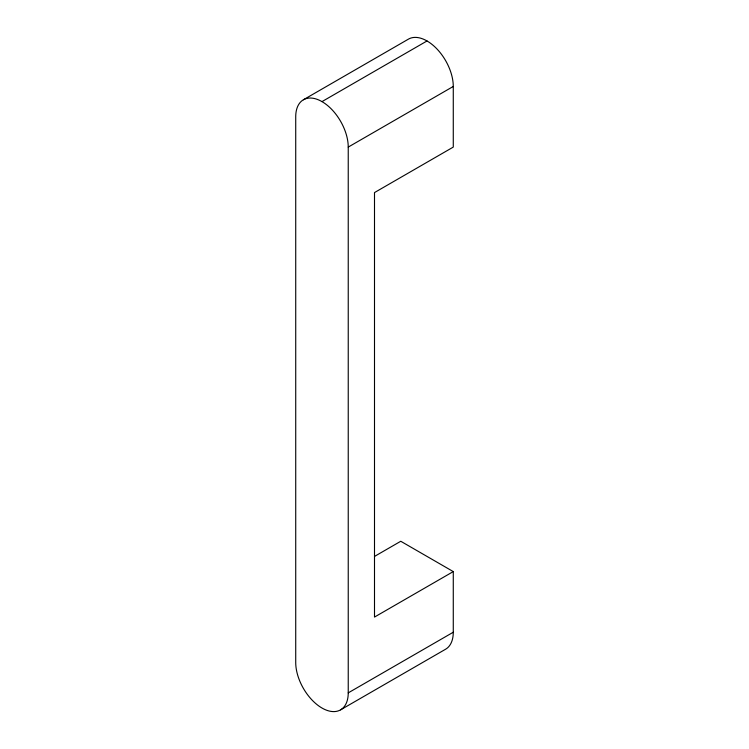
<?xml version="1.0" encoding="UTF-8"?>
<svg xmlns="http://www.w3.org/2000/svg" width="749" height="749" viewBox="0 0 749 749"><rect width="100%" height="100%" fill="white"/><g stroke="black" fill="none" stroke-linecap="round" stroke-linejoin="round"><path stroke-width="1.12" d="M303.411 99.767L408.448 39.126A37.132 21.44 60 0 1 437.07 49.078A37.132 21.44 60 0 1 453.276 86.453L453.276 147.094L374.5 192.577L374.5 617.073L453.276 571.59L453.276 632.231A37.132 21.44 60 0 1 445.589 649.233L340.552 709.874M453.276 632.231L348.238 692.872A37.132 21.44 60 0 1 321.986 708.03A37.132 21.44 60 0 1 295.724 662.547L295.724 116.769A37.132 21.44 60 0 1 321.986 101.611L427.014 40.97M348.238 692.872L348.238 147.094L453.276 86.453M374.5 556.423L400.762 541.265L453.276 571.59M321.986 101.611A37.132 21.44 60 0 1 348.238 147.094"/></g></svg>
